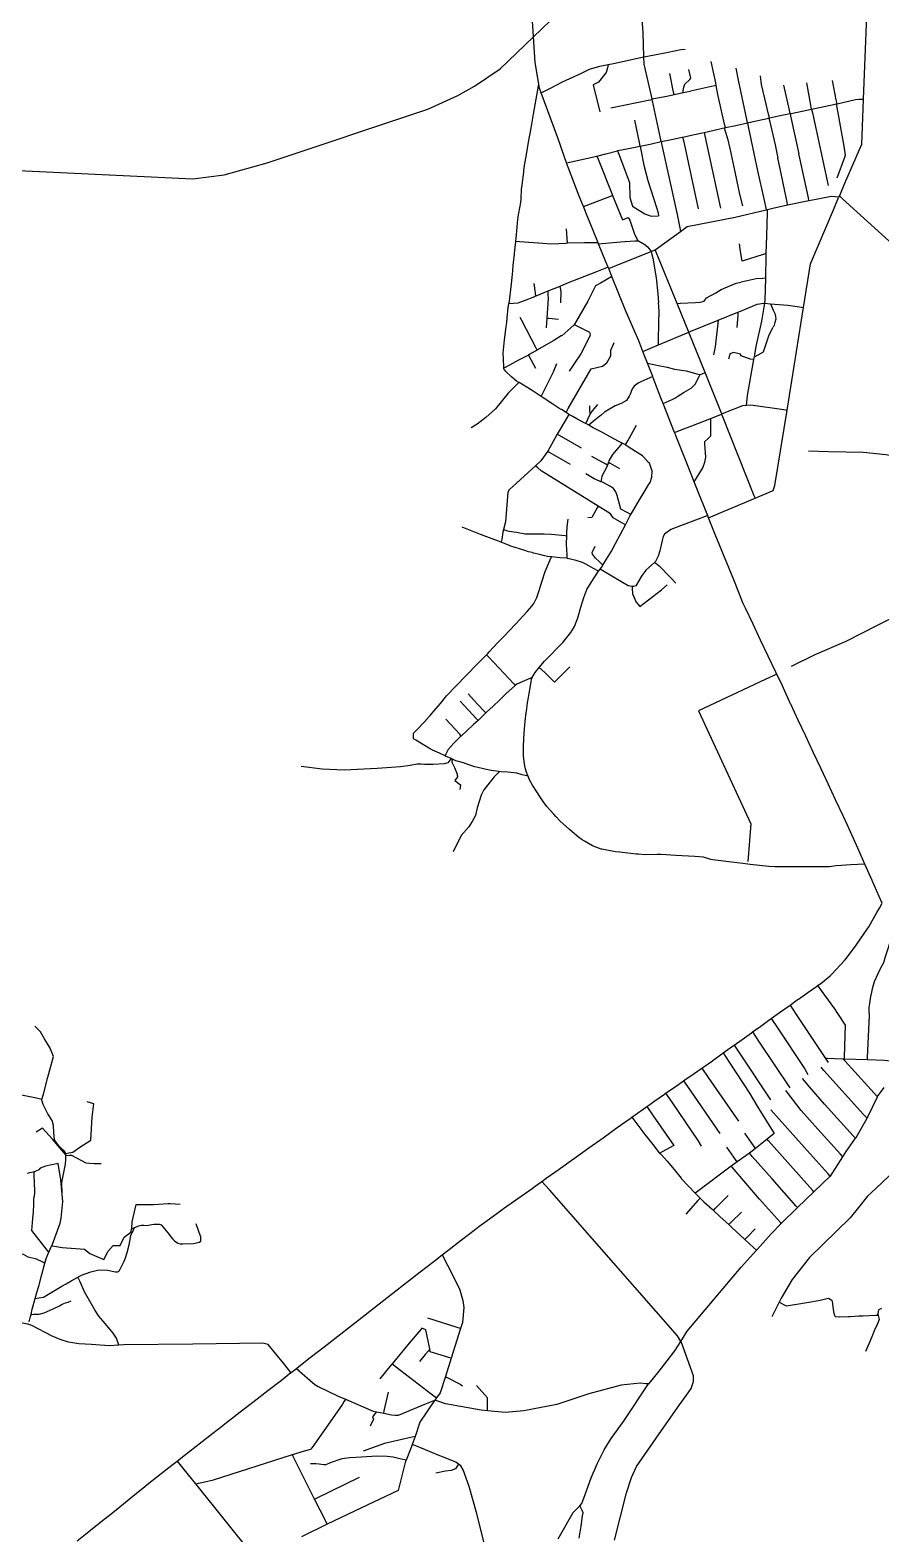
# Model space of a CAD drawing. Header units: inches. Extents: x 170101 to 178921, y 438267 to 453456.
# Drawn here: x 173031 to 174148, y 442234 to 444207 of the extents above; entities that cross this region are included whole.
import ezdxf

# ---------------------------------------------------------------- set-up
doc = ezdxf.new("R2010")
doc.units = ezdxf.units.IN
doc.header["$MEASUREMENT"] = 0

msp = doc.modelspace()

# ---------------------------------------------------------------- linework, layer by layer
for points in [[(174135, 444387.9), (174134.4, 444374.4), (174132.8, 444332.3), (174130.8, 444281.9), (174124.3, 444117), (174123.8, 444104.7), (174122.3, 444057.3), (174100, 444006.1), (174093.1, 443989.9), (174092.6, 443988.7), (174092.1, 443987.7)], [(173859.2, 444061.1), (173858.3, 444065.7), (173847.7, 444114.6), (173847.3, 444116.3), (173847.2, 444117.1), (173836.8, 444162.8), (173836.4, 444172.2), (173835.6, 444204.2), (173832.4, 444244.1), (173830.7, 444256.9), (173830.6, 444267.6), (173828.5, 444273.9), (173826.5, 444280)], [(174149.2, 443061.7), (174145.3, 443070.6), (174136, 443091.8), (174126.7, 443113.1), (174123.6, 443120.2), (174117.3, 443134.2), (174107.7, 443155.3), (174103.6, 443164.4), (174098, 443176.3), (174088.2, 443197.3), (174078.4, 443218.3), (174068.6, 443239.2), (174058.8, 443260.2), (174049, 443281.2), (174039.2, 443302.1), (174029.3, 443323.1), (174029.1, 443323.6), (174019.6, 443344.1), (174018.3, 443347), (174009.7, 443365.1), (173999.8, 443386), (173989.8, 443406.9), (173979.9, 443427.8), (173970, 443448.8), (173966.6, 443456.1), (173962, 443467.3), (173954.4, 443486), (173948.4, 443500.9), (173942.3, 443515.8), (173930.2, 443545.5), (173921.5, 443567.4), (173920.3, 443570.4), (173918.6, 443574.6), (173907.8, 443601.7), (173902.7, 443614.6), (173892.9, 443639.1), (173878, 443676.3), (173877.9, 443676.7), (173876.7, 443679.5), (173861.8, 443717.4), (173858.8, 443724.8), (173848.9, 443751.2), (173848.2, 443753), (173848.2, 443753), (173841.4, 443770.5), (173835.3, 443785.9), (173829.9, 443799.9), (173813, 443838.6), (173794.6, 443884), (173790.4, 443894.6), (173789.7, 443896.3), (173786.8, 443903.3), (173777.2, 443926.8), (173776.5, 443928.4), (173769, 443946.7), (173763.1, 443961.4), (173757.2, 443976.2), (173751.7, 443989.6), (173737.5, 444026.3), (173735, 444033.3), (173723.5, 444066.3), (173701.7, 444125.3), (173699.5, 444131.1), (173698.6, 444136.5), (173693.8, 444165.1), (173688.8, 444246.9)], [(172969.8, 444025.5), (173244.7, 444012.5), (173285.5, 444017.5), (173342.1, 444033.4), (173553.2, 444103.8), (173592.3, 444121.8), (173614.1, 444133.7), (173647.9, 444156.5), (173713.3, 444219.2)], [(173701.7, 444125.3), (173713.8, 444131.4), (173728.7, 444139), (173729, 444139.2), (173754.7, 444150.9), (173765.2, 444156.3), (173778.9, 444160), (173789.7, 444162.2), (173796.8, 444163.7), (173814.6, 444167.5), (173824.3, 444169.6), (173836.4, 444172.2), (173850.3, 444175.1), (173868.2, 444178.7), (173885.1, 444182.2), (173890.8, 444182.4)], [(173789.7, 444162.2), (173788.6, 444157.9), (173787.2, 444151.8), (173777, 444139.1), (173769.9, 444135.5), (173778.6, 444100)], [(173876.1, 444123), (173875.5, 444125.9), (173870.7, 444150.7)], [(173887.9, 444125.4), (173888.2, 444128.2), (173888.8, 444132.7), (173890.2, 444136.6), (173896.8, 444142.5), (173898, 444144.2), (173895.5, 444155.6)], [(173943.6, 444079.6), (173942.5, 444084.2), (173933.4, 444122.9), (173931.4, 444134.9), (173930.9, 444138.2), (173924.7, 444166.1)], [(173972.4, 444085.9), (173971.5, 444090.2), (173960.8, 444141.8), (173957.5, 444157.4)], [(174126.7, 443113.1), (174108.3, 443112), (174088.9, 443111), (174079.7, 443109.5), (174078.4, 443109.4), (174074.5, 443109.4), (174049.9, 443109.4), (174046.9, 443109.4), (174025.3, 443109.4), (174008.2, 443109.4), (174000.7, 443110.2), (173976.2, 443112.7), (173966.4, 443113.8), (173951.7, 443115.6), (173927.2, 443118.6), (173924.2, 443119), (173914.6, 443122.4), (173903.2, 443123), (173878.6, 443124.5), (173859.4, 443125.7), (173854, 443125.7), (173838, 443125.5), (173829.4, 443126), (173826.6, 443126.2), (173804.9, 443128.6), (173799.5, 443129.1), (173781.2, 443132.7), (173780.6, 443132.9), (173768.9, 443137.1), (173758.5, 443143.4), (173755.6, 443145.2), (173750.8, 443148.4), (173742.3, 443155.3), (173738.9, 443158.4), (173726.7, 443169.6), (173721.1, 443175.4), (173718.2, 443178.5), (173712.9, 443184.4), (173709.3, 443188.9), (173704.2, 443195.5), (173700.8, 443200.4), (173696, 443207.9), (173690.3, 443216.7), (173686, 443224.7), (173684.6, 443228.4), (173684.3, 443229.1), (173682.2, 443235.2), (173680.9, 443239.6), (173679.3, 443247.8), (173678.5, 443255.1), (173678.4, 443266.4), (173679.1, 443278.2), (173679.8, 443290), (173680.9, 443300.6), (173682.2, 443312.1), (173682.4, 443313.8), (173683.9, 443324.5), (173683.9, 443324.7), (173684.9, 443331.6), (173685.8, 443337.2), (173688.4, 443352.3), (173688.9, 443355.7), (173690.1, 443357.9), (173693.7, 443364.6), (173699.3, 443371.3), (173705.9, 443379.3), (173730.2, 443403.9), (173740.8, 443416.9), (173745.4, 443425), (173749.7, 443436.1), (173753.9, 443450.3), (173757.7, 443463), (173761.7, 443473.4), (173767.4, 443482.5), (173776, 443496), (173777.1, 443497.4), (173779.2, 443500.1), (173780.8, 443502.2), (173782.8, 443505.5), (173785.4, 443509.7), (173794, 443523.6), (173799.4, 443533.8), (173805.9, 443546.1), (173812.2, 443558.1), (173812.3, 443558.4), (173818.7, 443570.4), (173819.5, 443571.7), (173824.8, 443580.6), (173830.9, 443590.9), (173837, 443601.1), (173842.8, 443610.7), (173844.7, 443613.9), (173846.8, 443620.9), (173846.9, 443621.4), (173847.4, 443629), (173846.6, 443631.2), (173843.8, 443639.2), (173842.8, 443640.2), (173836.1, 443647.4), (173834.9, 443648.7), (173825.6, 443654.6), (173814.8, 443661.5), (173813.5, 443662.4), (173812.2, 443663.1), (173808.2, 443665.3), (173804.4, 443667.4), (173803.7, 443667.8), (173792.5, 443673.8), (173781.3, 443679.8), (173770, 443685.8), (173764.3, 443688.9), (173760.2, 443691.1), (173759, 443691.8), (173748.5, 443697.4), (173743.1, 443700.3), (173738.2, 443703.3), (173734.4, 443705.7), (173728.4, 443709.5), (173728.1, 443709.6), (173724.9, 443711.6), (173719.8, 443714.8), (173717.2, 443716.5), (173715, 443717.9), (173709.2, 443721.8), (173706.4, 443723.7), (173704.3, 443725), (173701.6, 443726.8), (173695.3, 443731), (173691.3, 443733.7), (173684.1, 443738), (173672.7, 443744.9), (173672.3, 443745.1), (173669.2, 443747), (173663, 443752.6), (173655.3, 443759.5), (173653.9, 443761.1), (173653.8, 443761.2), (173652.9, 443763.1), (173652.7, 443764), (173652.6, 443764.5), (173652.2, 443776.5), (173651.9, 443783.5), (173652.8, 443792.2), (173653.7, 443801.2), (173654.5, 443807.7), (173655.8, 443818.4), (173656.6, 443823.9), (173657.2, 443829.6), (173658.6, 443843.5), (173659.4, 443848.2), (173660, 443851.4), (173660.8, 443855.8), (173661.9, 443867.1), (173662.7, 443874.7), (173663.6, 443882.8), (173664.5, 443891.7), (173665.2, 443898.6), (173666.6, 443913.5), (173666.7, 443914.3), (173668.4, 443930.1), (173668.4, 443930.4), (173668.8, 443934.1), (173670.2, 443948.8), (173670.8, 443955), (173672.2, 443965.5), (173672.6, 443967.4), (173675.2, 443981.3), (173675.4, 443985.9), (173675.9, 443998.3), (173676.8, 444004.6), (173679, 444021.1), (173679.2, 444023.2), (173680.2, 444032.3), (173681.9, 444041.8), (173685.2, 444060.3), (173688.5, 444078.8), (173691.7, 444097.3), (173698.6, 444136.5)], [(173931.4, 444134.9), (173929.3, 444134.5), (173897.8, 444127.4)], [(174001.4, 444092.3), (174000.2, 444097.1), (173995.1, 444117.5), (173991.1, 444136.2), (173989.5, 444147.6)], [(174028.5, 444097.9), (174027.5, 444102.6), (174020.4, 444135)], [(174056.7, 444103.7), (174055.7, 444108.8), (174050.2, 444138.4)], [(174090.1, 444110.9), (174089.1, 444115.8), (174083.9, 444141.4)], [(173735, 444033.3), (173747.4, 444036), (173760.6, 444038.9), (173774.6, 444042.1), (173774.9, 444042.2), (173786.6, 444045.2), (173801.9, 444049.1), (173802.4, 444049.3), (173816.5, 444052.3), (173831.6, 444055.3), (173831.7, 444055.3), (173844.6, 444058), (173859.2, 444061.1), (173872.7, 444063.9), (173886.8, 444066.9), (173887.4, 444067.1), (173887.5, 444067.1), (173900.8, 444070.1), (173915.7, 444073.3), (173915.8, 444073.3), (173928.9, 444076.2), (173939.6, 444078.8), (173941.9, 444079.2), (173943.6, 444079.6), (173957.4, 444082.4), (173972.4, 444085.9), (173986.2, 444089), (174000.5, 444092.1), (174000.7, 444092.1), (174001.4, 444092.3), (174015.2, 444095.2), (174028.5, 444097.9), (174028.6, 444097.9), (174029.7, 444098.1), (174044.2, 444101.1), (174056.7, 444103.7), (174058.7, 444104.1), (174073.2, 444107.1), (174087.7, 444110.4), (174088.7, 444110.6), (174090.1, 444110.9), (174114.4, 444116.5), (174118.6, 444116.7), (174124.3, 444117)], [(173847.3, 444116.3), (173844.4, 444115.7), (173793.2, 444105)], [(173847.2, 444117.1), (173849.8, 444117.6), (173866.7, 444120.9), (173876.1, 444123), (173878.5, 444123.5), (173887.9, 444125.4), (173897.8, 444127.4)], [(174088.7, 444110.6), (174089.6, 444105.8), (174098.9, 444055.2), (174100.6, 444043.4), (174100, 444040.1), (174089.7, 444013.2)], [(174000.5, 444092.1), (174001.7, 444086.9), (174008.7, 444057), (174012.3, 444039.5)], [(174028.5, 444097.9), (174029.6, 444092.9), (174040, 444045)], [(174056.7, 444103.7), (174058, 444099.1), (174078.5, 444003.5)], [(173831.6, 444055.3), (173830.6, 444059.9), (173824.5, 444089.3)], [(173915.8, 444073.3), (173916.7, 444068.6), (173937, 443973.9)], [(173941.9, 444079.2), (173943.4, 444074.7), (173946.4, 444065.3), (173949.4, 444052.2), (173954.7, 444027.5), (173962.1, 443992.2), (173965.9, 443976.7)], [(173972.4, 444085.9), (173973.6, 444080.9), (173981, 444045.4), (173985.6, 444022.9), (173993.9, 443986.1), (173996.2, 443975.9), (173997.1, 443971.8)], [(173831.6, 444055.3), (173832.6, 444050.3), (173836.5, 444030.3), (173841.8, 444010), (173853.2, 443974.8), (173855.2, 443967.7), (173855.7, 443963.6)], [(173859.2, 444061.1), (173860.3, 444056.4), (173880.1, 443965.6), (173883.7, 443947.8), (173884.6, 443943.3)], [(173887.4, 444067.1), (173888.5, 444062.4), (173907.8, 443972.8)], [(173774.9, 444042.2), (173776.6, 444037.9), (173794.5, 443993.1), (173795.5, 443990.6), (173808.3, 443958.6), (173816.1, 443961.7), (173818.3, 443958.2), (173824.4, 443939.7), (173828.8, 443931.5), (173829.5, 443931.1), (173837.9, 443926.1), (173841.3, 443923.2), (173843.5, 443920.3), (173846.2, 443917)], [(173801.9, 444049.1), (173803.6, 444044.5), (173817.8, 444007.3), (173818.2, 443987.8), (173821.7, 443976.5), (173837.8, 443966.2), (173846, 443963.1), (173855.7, 443963.6)], [(174025.2, 443978), (174024.5, 443981.5), (174013.8, 444033.7), (174012.3, 444039.5)], [(174053.2, 443983.9), (174052.5, 443987.2), (174041.1, 444039.4), (174040, 444045)], [(173757.2, 443976.2), (173769.9, 443981), (173793.9, 443990), (173795.5, 443990.6)], [(173790.4, 443894.6), (173803.2, 443899.7), (173846.2, 443917), (173851.3, 443919.1), (173851.4, 443919.1), (173884.6, 443943.3), (173893.4, 443949.7), (173956.5, 443962.2), (173997.1, 443971.8), (173998.6, 443972.2), (174005.8, 443973.9), (174025.2, 443978), (174053.2, 443983.9), (174062.6, 443985.8), (174082.4, 443989.5), (174087.6, 443989.1), (174092.6, 443988.7)], [(173921.5, 443567.4), (173933.8, 443572.6), (173982.4, 443593.3), (174006.1, 443603.5), (174008.6, 443610.1), (174024.4, 443708.9), (174045.9, 443843.6), (174055.1, 443900.6), (174085.2, 443971.8), (174092.1, 443987.7)], [(173971.2, 443715.4), (173971.5, 443718.7), (173972.6, 443728), (173980.9, 443775.1), (173981.5, 443778.6), (173984, 443792.4), (173991.4, 443825.4), (173995.1, 443849.1), (173995.7, 443853), (173996.4, 443882.1), (173997.1, 443911.7), (173997.2, 443914.4), (173998.1, 443937.5), (173998.6, 443968.3), (173998.6, 443972.2)], [(174338.7, 443872.6), (174326.2, 443877.8), (174238.1, 443914.5), (174162.8, 443926.6), (174097.3, 443986), (174093.1, 443989.9)], [(173776.5, 443928.4), (173758.4, 443928.2), (173736.3, 443927.9), (173736.3, 443928.2), (173735.6, 443940.3), (173735, 443946.8)], [(173668.4, 443930.4), (173673.6, 443930), (173715.8, 443927.2), (173734.2, 443928.1), (173736.3, 443928.2)], [(173777.2, 443926.8), (173791.4, 443928.2), (173805.7, 443929.7), (173824.8, 443930.8), (173829.5, 443931.1)], [(173846.2, 443917), (173847, 443913.1), (173848.2, 443908.3), (173852.8, 443882.6), (173854.8, 443861.6), (173855.8, 443849.6)], [(173939, 443703.9), (173937.7, 443707.2), (173917, 443758.1), (173896.1, 443809.6), (173895.5, 443811.1), (173880.1, 443848.9), (173852.7, 443916), (173851.4, 443919.1)], [(173997.2, 443914.4), (173993, 443913.1), (173965.5, 443904.1), (173963.2, 443916.9), (173962, 443927)], [(173789.7, 443896.3), (173774.3, 443890.2), (173734.8, 443874.8), (173726.2, 443871.2), (173710.7, 443864.8), (173710.4, 443864.7), (173694.7, 443858.3), (173694.5, 443858.2), (173692.8, 443857.5), (173679.5, 443852.2), (173671.3, 443849.3), (173664.8, 443848.7), (173659.4, 443848.2)], [(173794.6, 443884), (173779.4, 443875.5), (173773.1, 443872), (173771.2, 443868.3), (173762.8, 443851.7), (173745.1, 443820.9), (173744.7, 443820.2), (173728.7, 443806.5), (173728.2, 443806.2), (173718.5, 443800.1), (173708.5, 443794.3), (173708.4, 443794.3), (173697.1, 443787.8), (173696.7, 443787.6), (173696.3, 443787.4), (173685.1, 443781.2), (173684.8, 443781), (173684.3, 443780.7), (173672.1, 443774.5), (173660, 443768), (173652.7, 443764)], [(173694.7, 443858.3), (173694.2, 443862.4), (173692.4, 443875.1)], [(173880.1, 443848.9), (173884.7, 443849.1), (173904.2, 443849.9), (173910.3, 443850.6), (173915.8, 443851.7), (173918.9, 443856), (173930.9, 443862.6), (173938, 443867.2), (173957.5, 443875.3), (173964.1, 443876.9)], [(173996.4, 443882.1), (173992.2, 443881.7), (173983.9, 443880.9), (173964.1, 443876.9)], [(173710.4, 443864.7), (173710.6, 443860.6), (173710.8, 443855.5), (173709.2, 443829.5), (173708.5, 443816.9)], [(173726.2, 443871.2), (173727.1, 443866.9), (173727.7, 443864.2), (173727, 443849.8)], [(173835.3, 443785.9), (173847.2, 443790.9), (173855.6, 443794.4), (173895.5, 443811.1), (173897.4, 443811.9), (173934, 443826.9), (173960, 443837.5), (173967.6, 443840.6), (173985, 443847.7), (173994, 443849.2), (173995.1, 443849.1), (174002.7, 443848.4), (174025.4, 443846.4), (174040.9, 443844.3), (174045.9, 443843.6)], [(173855.6, 443794.4), (173855.7, 443798.7), (173856.3, 443825.2), (173856.5, 443836.8), (173856.3, 443845.3), (173855.8, 443849.6)], [(173960, 443837.5), (173959.8, 443833.5), (173958.6, 443817.3)], [(174002.7, 443848.4), (174004.5, 443844.2), (174006.2, 443840), (174008.4, 443835.4), (174009.4, 443831.5), (174009.5, 443828), (174008.6, 443823.8), (174007.7, 443820.2), (174006.4, 443817.8)], [(173696.7, 443787.6), (173695.3, 443790.2), (173676.2, 443826.5), (173674, 443830.3)], [(173709.2, 443829.5), (173711.9, 443829.3), (173724.3, 443828.1)], [(173745.1, 443820.9), (173746.7, 443820.1), (173765.3, 443811), (173766.1, 443807.7), (173765.2, 443805.2), (173753.9, 443782.5), (173745.5, 443770.3), (173738.7, 443760.1)], [(173934, 443826.9), (173933.6, 443822.8), (173930, 443792), (173928.1, 443781.4)], [(173981.5, 443778.6), (173986.7, 443781.4), (173993.6, 443785.2), (174001, 443807.6), (174006.4, 443817.8)], [(173734.4, 443705.7), (173737.3, 443710.8), (173767.4, 443762.8), (173782.1, 443766.4), (173788.1, 443770.8), (173793.1, 443780), (173793.3, 443786.9), (173793.3, 443787.4), (173797, 443796.2), (173797.6, 443797.7)], [(173685.1, 443781.2), (173686.2, 443779.2), (173694.3, 443763.8)], [(173980.9, 443775.1), (173976.1, 443775.9), (173975.1, 443776.1), (173963.9, 443780.1), (173963.6, 443780.9), (173963.2, 443782.4), (173954.2, 443784.3), (173949.3, 443782.6), (173948.1, 443777.1), (173947.8, 443775.7)], [(173701.6, 443726.8), (173704.6, 443732.7), (173713.9, 443751), (173718, 443759.2), (173722.1, 443770)], [(173841.4, 443770.5), (173857.9, 443767), (173867.1, 443765.1), (173876.7, 443762.7), (173891.9, 443760.2), (173906.1, 443756.3), (173909.8, 443755.4), (173910.4, 443755.6), (173913, 443756.6), (173917, 443758.1)], [(173861.8, 443717.4), (173873.7, 443722.9), (173877.3, 443724.6), (173881, 443727), (173889.2, 443732.6), (173898.6, 443737.6), (173903.8, 443743), (173909, 443753.1), (173910.4, 443755.6)], [(173672.3, 443745.1), (173666.7, 443739.5), (173658.4, 443730.9), (173641.7, 443710.4), (173629.2, 443699.2), (173617.9, 443690.5), (173610, 443685.7)], [(173848.2, 443753), (173832.5, 443745.8), (173829.2, 443744.3), (173823.7, 443740.1), (173821, 443736.8), (173819, 443730.8), (173817.1, 443727), (173813.7, 443721.3), (173806.8, 443717.4), (173799, 443714.4), (173785, 443706), (173780.8, 443702.8), (173770.2, 443693.9), (173764.3, 443688.9)], [(173760.2, 443691.1), (173763, 443697.1), (173766.1, 443703.7), (173766.1, 443703.7), (173769, 443707.9), (173776, 443716)], [(173876.7, 443679.5), (173889.1, 443684.3), (173899.5, 443688.3), (173923, 443697.4), (173924.2, 443697.9), (173938.4, 443703.7), (173939, 443703.9), (173944.1, 443706), (173966.2, 443715), (173971.2, 443715.4), (173977.1, 443715.9), (174020.2, 443709.5), (174024.4, 443708.9)], [(173738.2, 443703.3), (173735.1, 443698), (173722.8, 443677.2), (173722.8, 443677.2), (173710.3, 443655), (173701.4, 443642.2), (173694.2, 443635.6), (173659.6, 443604.2), (173657.8, 443601.2), (173655.1, 443562.3), (173652.3, 443552.1), (173652.2, 443551.7), (173651.4, 443548.8), (173650, 443539.2), (173649.4, 443535.5)], [(173766.1, 443703.7), (173765.9, 443705), (173765.5, 443708.5), (173765.7, 443712), (173765.5, 443714.6)], [(173902.7, 443614.6), (173911.3, 443628.9), (173913.8, 443633.1), (173916.4, 443640.7), (173917.8, 443647), (173916.4, 443664.5), (173916.6, 443667.6), (173920.3, 443671.1), (173924.5, 443675.1), (173924.3, 443693.9), (173924.2, 443697.9)], [(173938.4, 443703.7), (173939.7, 443700.3), (173959.7, 443649.8), (173981, 443596.6), (173982.4, 443593.3)], [(173722.8, 443677.2), (173725.3, 443675.8), (173754.4, 443659.5)], [(173812.2, 443663.1), (173815.3, 443668.6), (173827, 443689)], [(173808.2, 443665.3), (173803.4, 443660), (173795.3, 443650.8), (173790.6, 443642.3), (173790, 443640.4), (173788.8, 443636.8), (173788.7, 443636.7), (173787.5, 443633.7), (173781.3, 443622.1), (173780.3, 443616.8), (173779.9, 443614.9)], [(173710.3, 443655), (173712.4, 443653.8), (173740, 443637.8)], [(173788.7, 443636.7), (173786.7, 443637.8), (173768.4, 443647.9)], [(173790, 443640.4), (173792.3, 443639.1), (173804.4, 443632.4)], [(174347.7, 443540.8), (174346.2, 443542), (174323.5, 443559), (174299, 443576), (174274, 443607.1), (174256.1, 443629.3), (174212.2, 443639.7), (174154.2, 443650.1), (174124.9, 443653.4), (174079.1, 443654.3), (174052.7, 443654.8)], [(173812.3, 443558.4), (173807.6, 443561.1), (173796.4, 443567.4), (173792.9, 443572.6), (173776.5, 443582.8), (173701.7, 443629), (173697.2, 443633), (173694.2, 443635.6)], [(173819.5, 443571.7), (173814.4, 443574.5), (173806.5, 443578.9), (173801.5, 443596.9), (173799.6, 443601.6), (173796.8, 443605.9), (173792.9, 443608.8), (173782.2, 443614.4), (173779.9, 443614.9), (173778.1, 443615.4), (173771.4, 443618.6), (173760.3, 443625.3)], [(173776.5, 443582.8), (173775.3, 443580.7), (173768.1, 443567.8), (173763.1, 443567.5)], [(173735.9, 443514.4), (173735.7, 443518.8), (173735.2, 443533), (173735.3, 443544), (173735.4, 443547.3), (173736, 443555.8), (173737.2, 443565.6)], [(173920.3, 443570.4), (173904.5, 443564.4), (173872.1, 443552), (173863.7, 443546.2), (173861.9, 443542.8), (173860.5, 443537.8), (173857.5, 443524.2), (173855.1, 443517.4), (173851.6, 443510.2), (173850.5, 443509.1), (173846.7, 443505.4), (173839, 443498.8), (173833.5, 443491), (173826.1, 443478.4), (173822.7, 443477.3), (173821.1, 443477.5), (173815.7, 443478.4), (173785, 443496.7), (173779.2, 443500.1)], [(173777.1, 443497.4), (173770.5, 443501.1), (173764.3, 443504.5), (173760.3, 443506.6), (173756.2, 443508.7), (173747.8, 443511.6), (173736.4, 443514.3), (173735.9, 443514.4), (173726.4, 443515.2), (173722.7, 443515.3), (173715.2, 443516.3), (173714.7, 443516.3), (173710.1, 443516.9), (173704.5, 443518.2), (173703.1, 443518.6), (173697.9, 443520), (173694, 443520.8), (173691.6, 443521.3), (173689.8, 443521.8), (173685.1, 443523), (173680.3, 443524.5), (173671.8, 443527.1), (173669, 443528.1), (173660.8, 443530.9), (173658, 443532.1), (173652.4, 443534.4), (173649.4, 443535.5), (173622.3, 443545.6), (173597.9, 443555.2)], [(173652.3, 443552.1), (173656.1, 443550.9), (173659.1, 443550), (173669.4, 443548.5), (173680.8, 443546.3), (173692.2, 443546.4), (173705.8, 443546.3), (173715.5, 443546), (173733.4, 443544.2), (173735.3, 443544)], [(173782.8, 443505.5), (173777.8, 443510.1), (173773.1, 443514.4), (173769.2, 443519.8), (173768.6, 443521.9), (173772.6, 443530.4)], [(173684.6, 443228.4), (173676.8, 443230.5), (173669.6, 443232.5), (173657.9, 443234), (173649.3, 443234.4), (173646.7, 443234.7), (173639.3, 443235.6), (173634, 443236.6), (173626.2, 443238.2), (173618.7, 443239.7), (173614.5, 443241), (173606.9, 443243.2), (173599.6, 443246.2), (173589.8, 443248.8), (173585.3, 443250.9), (173583.8, 443251.5), (173576.3, 443254.9), (173575.8, 443255.1), (173568.3, 443258.8), (173559, 443262.8), (173558.8, 443262.9), (173555.3, 443264.7), (173549.3, 443268.2), (173537.3, 443275.6), (173534.4, 443277.4), (173534.3, 443284.8), (173536.5, 443287.3), (173550.2, 443301.7), (173550.3, 443301.8), (173556.2, 443308.3), (173563.6, 443316.8), (173569.8, 443323.8), (173576, 443332.4), (173577.5, 443334), (173589.9, 443346.7), (173603.9, 443361), (173617.9, 443375.4), (173630.1, 443387.9), (173631.8, 443389.7), (173633.7, 443391.6), (173639.1, 443397.7), (173645.5, 443404.3), (173653.9, 443413), (173659.3, 443418.8), (173668.9, 443429), (173673, 443433.3), (173683.5, 443444.6), (173686.5, 443448.1), (173689.4, 443451.5), (173692, 443455), (173694.2, 443459.5), (173695.9, 443462.9), (173698.9, 443472), (173702.9, 443484.7), (173706.9, 443497.1), (173713.6, 443512.5), (173715.2, 443516.3)], [(173850.5, 443509.1), (173852.1, 443508), (173856.8, 443504.7), (173871.4, 443489), (173878.6, 443481.7)], [(173821.1, 443477.5), (173821.3, 443475), (173821.6, 443467.8), (173826.2, 443456.9), (173831.1, 443451.1), (173859.8, 443473), (173867.1, 443479.7)], [(174363.9, 443400.3), (174355.5, 443408.2), (174337.1, 443427.2), (174315.3, 443450.1), (174286, 443473.1), (174232, 443470.8), (174188.4, 443449), (174143.6, 443426.6), (174101.7, 443405.4), (174060.9, 443387.6), (174029.9, 443372.6)], [(173630.1, 443387.9), (173633, 443384.8), (173665.9, 443349.6), (173667.7, 443347.6)], [(173699.3, 443371.3), (173706.4, 443364.4), (173719.4, 443351.7), (173739.3, 443371.8)], [(174011, 443362.3), (173995.9, 443355.2), (173908.1, 443314.2), (173977, 443165.8), (173973.1, 443116.5)], [(173690.1, 443357.9), (173683.9, 443355.3), (173669.6, 443349.3), (173667.7, 443347.6), (173655.5, 443336.5), (173647, 443328.4), (173638.6, 443320.4), (173630.1, 443312.4), (173629.3, 443311.5), (173629.2, 443311.5), (173621.7, 443304.3), (173619.9, 443302.6), (173618.9, 443301.7), (173613.1, 443296.4), (173604.6, 443288.4), (173596.8, 443281.2), (173596.8, 443281.2), (173596, 443280.5), (173595, 443279.6), (173587.7, 443272.3), (173579.8, 443263.7), (173576.8, 443257.3), (173575.8, 443255.1)], [(173618.9, 443301.7), (173617, 443303.8), (173595.5, 443326.9)], [(173629.2, 443311.5), (173627.4, 443313.4), (173618, 443323.2), (173606, 443336.4)], [(173596.8, 443281.2), (173594.8, 443283.5), (173576.5, 443303.4)], [(173583.8, 443251.5), (173582, 443249.4), (173579.3, 443246.2), (173574.3, 443244.9), (173560, 443243.7), (173549.1, 443243.7), (173544.2, 443244.5), (173539, 443244.5), (173529.9, 443242.6), (173517.2, 443240.7), (173486.3, 443238.5), (173443.1, 443236.2), (173414.5, 443237.7), (173386.7, 443241.1)], [(173585.3, 443250.9), (173584.6, 443248), (173584.4, 443247), (173588.1, 443239.8), (173589.9, 443235.4), (173591.4, 443231.1), (173591.6, 443230.2), (173591.7, 443229.5), (173591.8, 443228.8), (173591.8, 443227.8), (173588.5, 443222.8), (173595.7, 443217.3), (173595.2, 443210.9)], [(173646.7, 443234.7), (173645.1, 443232.9), (173640.1, 443227.6), (173626.6, 443210.5), (173623.1, 443203.4), (173617.9, 443187.1), (173615.7, 443176.9), (173611.4, 443169.1), (173606.6, 443162.2), (173596.8, 443150.9), (173586.1, 443129.4)], [(173092.7, 442225.3), (173110.5, 442239.4), (173128.3, 442253.5), (173131.2, 442255.7), (173146, 442267.8), (173163.7, 442282.1), (173181.4, 442296.4), (173184.7, 442299.1), (173199.2, 442310.5), (173217.1, 442324.6), (173223.9, 442329.9), (173233, 442337.1), (173235, 442338.7), (173253, 442352.6), (173270.9, 442366.6), (173282, 442375.2), (173288.9, 442380.5), (173306.9, 442394.4), (173324.9, 442408.4), (173342.9, 442422.3), (173360.9, 442436.2), (173373.4, 442446), (173373.5, 442446), (173378.9, 442450.2), (173380.5, 442451.5), (173386, 442455.7), (173398.7, 442465.7), (173416.8, 442479.7), (173434.8, 442493.8), (173452.9, 442507.9), (173470.9, 442521.9), (173489, 442536), (173507, 442550.1), (173525.1, 442564.1), (173543.1, 442578.2), (173561.1, 442592.3), (173571.7, 442600.5), (173579.2, 442606.3), (173597.4, 442620.2), (173615.5, 442634.2), (173619.8, 442637.5), (173626, 442642), (173633.9, 442647.8), (173649.9, 442659.4), (173652.4, 442661.2), (173671.1, 442674.4), (173689.8, 442687.6), (173693.8, 442690.5), (173702.8, 442696.9), (173708.4, 442700.9), (173725.2, 442713), (173727.1, 442714.2), (173741, 442724.1), (173745.7, 442727.5), (173764.3, 442740.8), (173782.9, 442754.1), (173801.6, 442767.4), (173818.4, 442779.4), (173820.9, 442781.2), (173835.4, 442791.5), (173840.3, 442795), (173844.3, 442797.9), (173849.8, 442801.7), (173863.7, 442811.4), (173865.1, 442812.4), (173877.6, 442821.1), (173888.7, 442828.9), (173890.1, 442829.9), (173902.6, 442838.6), (173912.5, 442845.5), (173915.1, 442847.3), (173926.4, 442855.2), (173927.6, 442856.1), (173940.3, 442865.2), (173940.8, 442865.5), (173953, 442874.2), (173954.9, 442875.5), (173965.4, 442883), (173977.7, 442891.9), (173979.2, 442892.9), (173990, 442900.7), (174002.3, 442909.5), (174003.7, 442910.5), (174014.7, 442918.3), (174027, 442927.1), (174028.4, 442928.1), (174037.9, 442934.9), (174039.3, 442935.9), (174051.7, 442944.7), (174062.9, 442952.6), (174064.5, 442953.7), (174068.8, 442956.7), (174081.2, 442966.5), (174082.7, 442968.1), (174089.1, 442974.7), (174099.8, 442986.8), (174102.6, 442989.9), (174115.2, 443007), (174115.8, 443007.9), (174129.5, 443027.8), (174131.7, 443031), (174142.3, 443049.7), (174145.6, 443055.5), (174149.2, 443061.7)], [(174162, 443018.3), (174153.4, 442991.4), (174151, 442983.8), (174147.3, 442977.6), (174143.6, 442969.2), (174138.9, 442958.7), (174136, 442949.5), (174133.7, 442936.8), (174132.6, 442930.2), (174131.8, 442924.9), (174131.9, 442919.4), (174132.3, 442914.6), (174129.6, 442859.2), (174129.5, 442856.3)], [(174064.5, 442953.7), (174073.6, 442941.3), (174086.7, 442923.4), (174090.5, 442917.1), (174100.8, 442902), (174099.3, 442860.4), (174099.2, 442857.3)], [(174028.4, 442928.1), (174036.5, 442915.9), (174074.7, 442858.3), (174076.5, 442855.6), (174078.2, 442852.8)], [(174003.7, 442910.5), (174011.8, 442898.2), (174047.4, 442844.8), (174051.8, 442837.1)], [(173030, 442512.7), (173031.6, 442519.5), (173032.2, 442522.4), (173033.7, 442529.3), (173037.6, 442543.1), (173039.9, 442551), (173042.3, 442559.4), (173046.3, 442574.8), (173050.5, 442589.5), (173052.2, 442595.6), (173055.8, 442604), (173059.1, 442611.7), (173059.4, 442612.4), (173061.7, 442617.8), (173070.5, 442642.2), (173072, 442648.6), (173073.8, 442670.6), (173073.4, 442675.3), (173073.3, 442680), (173072.6, 442695.5), (173077.3, 442719.5), (173077.8, 442725.4), (173078, 442730.6), (173078.1, 442731.9), (173078.1, 442733.6), (173077, 442735.4), (173075.9, 442737.1), (173071.7, 442740.5), (173069, 442743.1), (173063.9, 442750), (173063, 442751.2), (173062.3, 442760.8), (173061.7, 442770), (173059.8, 442776.6), (173054.2, 442785.3), (173048.3, 442797.7), (173046.3, 442803.2), (173046.4, 442804.9), (173046.7, 442805.6), (173049, 442813.2), (173054.4, 442833.8), (173061.9, 442860.6), (173057.5, 442871.7), (173050.1, 442883.9), (173044.7, 442893), (173037.1, 442900.5)], [(173979.2, 442892.9), (173987.1, 442880.9), (174027.9, 442819.5)], [(173954.9, 442875.5), (173962.8, 442863.7), (174002.5, 442804)], [(173940.8, 442865.5), (173948.6, 442853.4), (173975.1, 442812.4), (173985, 442795.7), (174007.5, 442759.7), (173998.2, 442752.3), (173983.1, 442740.2), (173976.9, 442735.3), (173975.2, 442734), (173958.8, 442722.5), (173952.3, 442717.9), (173951.2, 442717), (173906.9, 442683.4), (173904, 442681.3)], [(174129.4, 442779.6), (174124.8, 442784.7), (174072.9, 442842.4), (174069.1, 442846.9)], [(174192.9, 442851.5), (174191.2, 442851.6), (174174.1, 442853.3), (174151.8, 442855.5), (174129.5, 442856.3), (174099.2, 442857.3), (174098.3, 442857.4), (174086.8, 442857.8), (174077.3, 442858.2), (174074.7, 442858.3)], [(174143, 442808), (174138.8, 442812.7), (174100.8, 442854.6), (174098.3, 442857.4)], [(173888.7, 442828.9), (173897, 442816.8), (173932.5, 442765.3), (173936.1, 442759.5)], [(173912.5, 442845.5), (173921, 442833.3), (173960.7, 442775.8)], [(174114.3, 442753.5), (174111.2, 442756.8), (174073.8, 442798), (174054, 442820.8), (174044.8, 442831.7)], [(173006.8, 442813.2), (173039.3, 442806.4), (173046.4, 442804.9)], [(173724.2, 442227.7), (173743.6, 442262.2), (173752.4, 442271.2), (173755.1, 442274), (173759.6, 442286.2), (173767.2, 442307.9), (173775.6, 442327.1), (173784.6, 442344.5), (173793.7, 442359.3), (173809.6, 442381.7), (173842.7, 442431), (173843.3, 442431.8), (173856.4, 442447.8), (173867.3, 442461.5), (173877.3, 442474.3), (173884.9, 442486.6), (173893.2, 442500.1), (173964.3, 442584.3), (173984.4, 442606.6), (173985.2, 442607.6), (174003.4, 442628), (174016.8, 442641.6), (174016.8, 442641.6), (174038.1, 442662.8), (174038.1, 442662.8), (174059.7, 442683.2), (174060.2, 442683.6), (174081.2, 442703.8), (174081.4, 442703.9), (174097.7, 442729.1), (174102.2, 442736), (174114.3, 442753.5), (174115, 442754.6), (174129.4, 442779.6), (174130, 442780.6), (174143, 442808), (174143.1, 442808.1), (174151.9, 442820.2)], [(173865.1, 442812.4), (173873.1, 442800.6), (173907.3, 442750.4), (173911.6, 442743.1)], [(174097.7, 442729.1), (174094.6, 442732.6), (174064.7, 442765.5), (174042.8, 442790), (174031.7, 442804.6), (174024.4, 442813.8), (174022.7, 442816)], [(173078.1, 442733.6), (173081.7, 442734.3), (173086.9, 442735.2), (173096.5, 442741.8), (173110.9, 442751), (173112.6, 442781.3), (173114.8, 442798.4), (173105.7, 442801.3)], [(173840.3, 442795), (173848.8, 442782.8), (173875.9, 442744.1), (173860.7, 442735.8), (173857.3, 442733.9)], [(174081.2, 442703.8), (174078.4, 442706.8), (174046.7, 442741.6), (174003.1, 442790.9)], [(173820.9, 442781.2), (173830.1, 442768.9), (173839.2, 442756.6), (173839.6, 442756), (173848.1, 442745.3), (173856.8, 442734.3), (173857.1, 442734), (173857.3, 442733.9), (173857.4, 442733.8), (173859.6, 442731.5), (173867, 442723.4), (173876.2, 442712.3), (173885.4, 442701.1), (173885.6, 442700.8), (173895, 442690.4), (173904, 442681.3), (173910.4, 442674.9), (173915.3, 442669.9), (173926.1, 442660.2), (173927.7, 442658.7), (173936.8, 442650.5), (173947.9, 442640.1), (173951.9, 442636.4), (173968.6, 442621), (173969, 442620.8), (173980.5, 442610.2), (173984.4, 442606.6)], [(173078.1, 442731.9), (173060.2, 442752.1), (173047.2, 442766.7), (173038.8, 442761.4)], [(173983.1, 442740.2), (173981.4, 442742.7), (173969.2, 442760.3)], [(174059.7, 442683.2), (174058, 442685.2), (174000.3, 442749.9), (173998.2, 442752.3)], [(174208.6, 442751.4), (174197.1, 442740.5), (174141.5, 442687.9), (174130, 442677.3), (174118, 442662.8), (174107.3, 442649.1), (174054, 442596.9), (174031.2, 442568.1), (174016.9, 442543.7), (174014.2, 442538.3), (174004.5, 442519.1)], [(173078, 442730.6), (173082.8, 442731.1), (173085.4, 442731.4), (173104.3, 442721.2), (173109.5, 442720.6), (173115.2, 442720.4), (173120.6, 442720.3), (173124.4, 442720.2)], [(173958.8, 442722.5), (173957.6, 442724.2), (173945.6, 442741.6)], [(174038.1, 442662.8), (174036.6, 442664.5), (174005, 442700.2), (173978.7, 442729.6), (173977.2, 442731.4), (173975.2, 442734)], [(173073.3, 442680), (173071.3, 442698.8), (173067.9, 442720.2), (173051.4, 442717), (173044.2, 442714.4), (173042.3, 442711.8), (173036.8, 442709.5), (173036.2, 442709.3), (173027.1, 442707.3)], [(173055.8, 442604), (173053.5, 442606.8), (173033.4, 442632.2), (173034.5, 442648.3), (173035.1, 442652.9), (173035.5, 442656.2), (173035.8, 442667.6), (173036.1, 442674.9), (173036.9, 442678.1), (173037.4, 442680.8), (173037.4, 442684.2), (173036.4, 442705.3), (173036.2, 442709.3)], [(174016.8, 442641.6), (174015.7, 442642.9), (173988.4, 442673.6), (173952.6, 442715.3), (173951.2, 442717)], [(173797.8, 442226.1), (173813.9, 442288), (173820.4, 442308.3), (173827, 442322.7), (173852.7, 442360), (173881.1, 442400.4), (173894.7, 442419.4), (173898.5, 442425), (173901.7, 442434.2), (173901.7, 442441.8), (173885.7, 442485.4), (173884.9, 442486.6), (173880.5, 442494.2), (173712.6, 442685.7), (173702.8, 442696.9)], [(173910.4, 442674.9), (173907.4, 442671.6), (173891.4, 442653.9)], [(173927.7, 442658.7), (173930.7, 442661.7), (173947.3, 442678.2)], [(173059.4, 442612.4), (173060.5, 442612.2), (173073, 442610), (173102.5, 442607.9), (173109.2, 442602.3), (173128, 442594.2), (173133.5, 442605.4), (173140.1, 442612.6), (173149.3, 442612.6), (173154.5, 442623.8), (173163, 442630.4), (173164.4, 442635.1), (173164.5, 442635.4), (173165, 442643.8), (173170.4, 442666.5), (173193.1, 442666.4), (173212.3, 442667.7), (173214.8, 442667.8), (173227.8, 442667.1)], [(173947.9, 442640.1), (173951.3, 442643.4), (173964.5, 442656.3)], [(173037.6, 442543.1), (173043.1, 442544.1), (173048.6, 442545), (173072.8, 442559.3), (173078.3, 442562.3), (173085.8, 442567), (173094.5, 442571.8), (173098.6, 442573.6), (173110.8, 442578.1), (173121.4, 442580.8), (173132.6, 442580.5), (173143, 442578), (173145.8, 442578.1), (173148.3, 442580), (173152.2, 442587.9), (173154.3, 442592.1), (173156.2, 442596.7), (173158.2, 442603.5), (173161.1, 442613.6), (173161.9, 442618.4), (173163.1, 442626), (173166.6, 442633.2), (173168.1, 442636.3)], [(173164.4, 442635.1), (173166.1, 442635.6), (173168, 442636.3), (173168.1, 442636.3), (173173.5, 442638.6), (173177, 442639.6), (173180.3, 442639.3), (173183.6, 442639.1), (173186.5, 442639.3), (173190.8, 442640.2), (173193.7, 442640.7), (173198.5, 442640.9), (173200.6, 442640.7), (173203, 442639.8), (173205.2, 442637.1), (173211.6, 442629.2), (173216.1, 442623.7), (173218.5, 442621), (173220.6, 442618.9), (173224.7, 442615.8), (173227.8, 442614.7), (173231.6, 442614.7), (173245.4, 442615.4), (173247.7, 442615.8), (173252.9, 442617.1), (173254.9, 442618.6), (173255.3, 442620.4), (173255, 442624.1), (173253, 442629.7), (173248.8, 442641)], [(173969, 442620.8), (173972.4, 442624.3), (173982.6, 442634.5)], [(173050.5, 442589.5), (173046.7, 442591.4), (173039.6, 442594.9), (173028.5, 442597.6), (173022.3, 442600.9), (173017.6, 442602.2)], [(173571.7, 442600.5), (173578.7, 442586.8), (173594.5, 442556), (173599, 442540.5), (173600.3, 442531.5), (173598.3, 442511.6), (173595.8, 442503.6), (173583.7, 442464.9), (173576.1, 442440.8), (173569.4, 442419.5), (173564.4, 442412.9), (173562, 442409.9), (173561.7, 442409.4), (173542.5, 442381.1), (173536.2, 442362.2), (173532.6, 442351.6), (173531.2, 442347.5), (173524.5, 442331.2), (173523.8, 442329.6), (173513.9, 442291.1), (173465, 442268.2), (173421.1, 442247), (173387.1, 442230.6)], [(173147.3, 442481.9), (173146, 442486), (173144.5, 442491.2), (173140, 442497.8), (173129.6, 442510.2), (173121.1, 442520), (173116.3, 442527.6), (173102.6, 442552.1), (173096.7, 442564.9), (173093.5, 442571.3)], [(173032.2, 442522.4), (173036, 442522.5), (173043.1, 442522.7), (173049.4, 442524.4), (173061.2, 442529.5), (173069.5, 442533.6), (173073, 442535.7), (173075.5, 442536.8), (173077.6, 442537.5), (173080.9, 442538.3), (173085.1, 442539.9)], [(174148.4, 442530.2), (174144.3, 442528.5), (174143.6, 442523.5), (174143.3, 442522), (174143.1, 442521.1), (174142.9, 442520.9), (174140.8, 442520.8), (174124, 442520.2), (174123.7, 442520.1), (174118.6, 442519.8), (174107.1, 442519.3), (174105.3, 442519.3), (174093.2, 442518.9), (174092.9, 442518.9), (174088, 442519.2), (174087.6, 442519.5), (174086.1, 442523.7), (174085.6, 442529.1), (174084.1, 442539.1), (174083.8, 442540), (174083.1, 442540.6), (174078.7, 442543.1), (174065.9, 442540.2), (174050.3, 442537.7), (174023.6, 442533), (174020, 442535), (174014.2, 442538.3)], [(173373.4, 442446), (173363.5, 442458.2), (173343.6, 442482.9), (173336.6, 442484.7), (173244.6, 442483.1), (173154.1, 442482.4), (173147.3, 442481.9), (173135, 442481.1), (173111.7, 442483), (173094.9, 442483.8), (173081.4, 442486.1), (173070.3, 442489.5), (173059.8, 442493.7), (173033.3, 442507.6), (173029.2, 442509.1), (173028.4, 442509.4), (173027.7, 442509.7), (173019, 442511.2), (172984.9, 442511.5), (172966.6, 442511.5), (172939.4, 442511.5), (172914.2, 442510.7), (172908.4, 442510.5)], [(173595.8, 442503.6), (173591.6, 442505), (173553.2, 442517.5)], [(174143.6, 442523.5), (174144.2, 442521), (174145.5, 442515.7), (174142.7, 442509), (174138.9, 442500.8), (174135.9, 442492.9), (174132.2, 442484.6), (174127.3, 442473.6)], [(173583.7, 442464.9), (173580.3, 442465.8), (173574.9, 442467.3), (173556.1, 442473.2), (173555.6, 442476.5), (173555.5, 442477.1), (173550.5, 442501.9), (173545.3, 442504.1), (173543.9, 442502.6), (173528.3, 442484.6), (173506.1, 442457.6), (173557.4, 442418.3), (173564.4, 442412.9)], [(173555.6, 442476.5), (173553.8, 442474.5), (173549.5, 442469.6), (173542.2, 442460.5)], [(173506.1, 442457.6), (173504.9, 442456.2), (173490.2, 442437.9)], [(173380.5, 442451.5), (173391.5, 442441.9), (173404.8, 442430.3), (173409, 442427.5), (173435.4, 442414.9), (173444.8, 442410.9), (173481.2, 442395.4), (173485.5, 442394.6), (173495.2, 442392.7), (173495.4, 442392.7), (173505.1, 442390.7), (173510, 442390.2), (173514.5, 442390.1), (173549.2, 442404.5), (173562, 442409.9)], [(173576.1, 442440.8), (173577.6, 442440), (173595.3, 442430.7), (173598.7, 442428.8)], [(173495.2, 442392.7), (173495.8, 442395.7), (173501.4, 442420.4)], [(173842.7, 442431), (173839.2, 442431.3), (173831.8, 442432), (173806.6, 442429.3), (173764.5, 442417.9), (173722.3, 442403.9), (173679, 442396), (173654.3, 442393.7), (173631.3, 442395.9), (173623, 442396.7), (173576, 442405), (173564.8, 442408.9), (173562, 442409.9)], [(173631.3, 442395.9), (173631.3, 442399), (173631.5, 442412.7), (173616.7, 442428.9)], [(173444.8, 442410.9), (173443.4, 442408.3), (173441.2, 442404.4), (173403.6, 442350.6), (173399.4, 442345.6)], [(173485.5, 442394.6), (173483.5, 442391.9), (173480.5, 442387.8), (173481.7, 442384.7), (173477.1, 442375.5)], [(173536.2, 442362.2), (173528.4, 442360.4), (173496, 442352.9), (173468.1, 442343)], [(173248, 442299.9), (173260.4, 442302.7), (173271.6, 442305.2), (173375.2, 442338.3), (173391.1, 442343.4), (173399.4, 442345.6)], [(173421.1, 442247), (173419.1, 442251), (173404.4, 442280), (173378.9, 442330.5), (173376.4, 442335.8), (173375.2, 442338.3)], [(173524.5, 442331.2), (173516.4, 442333), (173507.4, 442335), (173499.5, 442336), (173485.9, 442336.4), (173465.8, 442335.2), (173450.7, 442334), (173440.2, 442333), (173425, 442327.7), (173419, 442325.1), (173416.4, 442324.8), (173410.4, 442325.7), (173405.9, 442326.3), (173399.1, 442326.2)], [(173653.2, 442158.4), (173651.4, 442159.6), (173642.6, 442165.4), (173627.6, 442178.7), (173625.2, 442185.9), (173626.8, 442222.6), (173616.8, 442262.6), (173607.3, 442296.7), (173599.2, 442318.2), (173596.2, 442323.8), (173593.1, 442326), (173589.8, 442328.4), (173585.4, 442330.1), (173575.9, 442333.9), (173566.4, 442337.6), (173550.1, 442344.4), (173532.9, 442351.5), (173532.6, 442351.6)], [(173223.9, 442329.9), (173232.9, 442318.7), (173248, 442299.9), (173324.4, 442205), (173326.5, 442202.3)], [(173593.1, 442326), (173591.4, 442323), (173589.3, 442319.5), (173583.8, 442317.7), (173576.1, 442316.7), (173563.3, 442314.1)], [(173404.4, 442280), (173407, 442281.3), (173463.2, 442308.9)], [(173751.5, 442228.6), (173754.2, 442244.3), (173756.1, 442257.9), (173756.7, 442261.8), (173756.1, 442264.1), (173753.4, 442269.3), (173752.4, 442271.2)]]:
    msp.add_lwpolyline(points)

doc.saveas('drawing.dxf')
